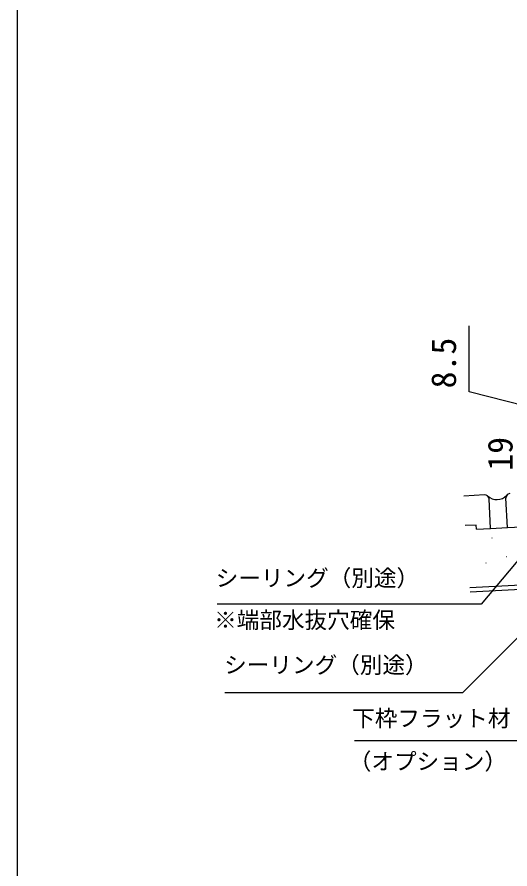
# Model space of a CAD drawing. Units: millimetres, scale not verified. Extents: x -525 to 525, y -783 to 779.
# Drawn here: x -525 to -350.6, y -184.5 to 117.2 of the extents above; entities that cross this region are included whole.
import ezdxf
from ezdxf.enums import TextEntityAlignment as Align

# ---------------------------------------------------------------- set-up
doc = ezdxf.new("R2010")
doc.units = ezdxf.units.MM
doc.header["$LTSCALE"] = 4
for name, color, linetype in [('0-7_YKK_D', 6, 'Continuous'), ('0-8_YKK_ZWAK', 7, 'Continuous'), ('0-9_YSS_K', 3, 'Continuous'), ('0-A_YSS_KE', 3, 'Continuous')]:
    doc.layers.add(name, color=color, linetype=linetype)
doc.styles.add('ＭＳ ゴシック', font='')
doc.styles.get('ＭＳ ゴシック').set_extended_font_data('MS Gothic')

msp = doc.modelspace()

# ---------------------------------------------------------------- linework, layer by layer
at = {"layer": '0-7_YKK_D'}
for points in [[(-345, -20.55), (-365, -15.489), (-365, 7.806)], [(-264.319, -32.8), (-265.782, -34.889), (-338.802, -139.172), (-405.52, -139.172)], [(-325, -48.116), (-326.639, -50.07), (-360.78, -90.757), (-454.165, -90.757)], [(-292.968, -47.726), (-294.771, -49.529), (-367.336, -122.094), (-451.48, -122.094)]]:
    msp.add_lwpolyline(points, dxfattribs=at)
at = {"layer": '0-8_YKK_ZWAK'}
msp.add_line((-525, 747.2), (-525, -782.8), dxfattribs=at)
at = {"layer": '0-9_YSS_K'}
for p, q in [((-362.496, -62.704), (-366.364, -62.907)), ((-362.417, -64.202), (-362.496, -62.704)), ((-351.432, -63.626), (-346.439, -63.365)), ((-362.417, -64.202), (-357.424, -63.94)), ((-357.424, -63.94), (-351.432, -63.626)), ((-357.011, -67.188), (-356.811, -67.188)), ((-351.828, -73.901), (-351.628, -73.901)), ((-359.133, -76.084), (-358.933, -76.084))]:
    msp.add_line(p, q, dxfattribs=at)
msp.add_lwpolyline([(-173.699, -37.8), (-173.699, -76.466), (-364.663, -86.474)], dxfattribs=at)
msp.add_arc((-355.206, -48.787), 4.881, 228.06649, 315.93975, dxfattribs=at)
at = {"layer": '0-A_YSS_KE'}
for p, q in [((-359.55, -52.035), (-366.914, -52.421)), ((-357.424, -63.94), (-357.974, -53.455)), ((-351.432, -63.626), (-351.982, -53.141))]:
    msp.add_line(p, q, dxfattribs=at)
msp.add_lwpolyline([(-175.199, -36.3), (-175.199, -75.042), (-364.742, -84.976)], dxfattribs=at)
for centre, start, end in [((-359.472, -53.533), 3, 93), ((-350.484, -53.062), 93, 183)]:
    msp.add_arc(centre, 1.5, start, end, dxfattribs=at)

# ---------------------------------------------------------------- texts
at = {"layer": '0-7_YKK_D', "style": 'ＭＳ ゴシック'}
for s, p in [('8.5', (-367, -14.307)), ('19', (-347, -43.47))]:
    msp.add_text(s, height=8.798, rotation=90, dxfattribs=at).set_placement(p, align=Align.BOTTOM_LEFT)
for s, p in [('シーリング（別途）', (-454.71, -86.163)), ('※端部水抜穴確保', (-455.256, -101.041)), ('シーリング（別途）', (-451.698, -116.923)), ('下枠フラット材', (-406.384, -135.861)), ('（オプション）', (-407.611, -151.103))]:
    msp.add_text(s, height=5.865, dxfattribs=at).set_placement(p, align=Align.BOTTOM_LEFT)

doc.saveas('drawing.dxf')
